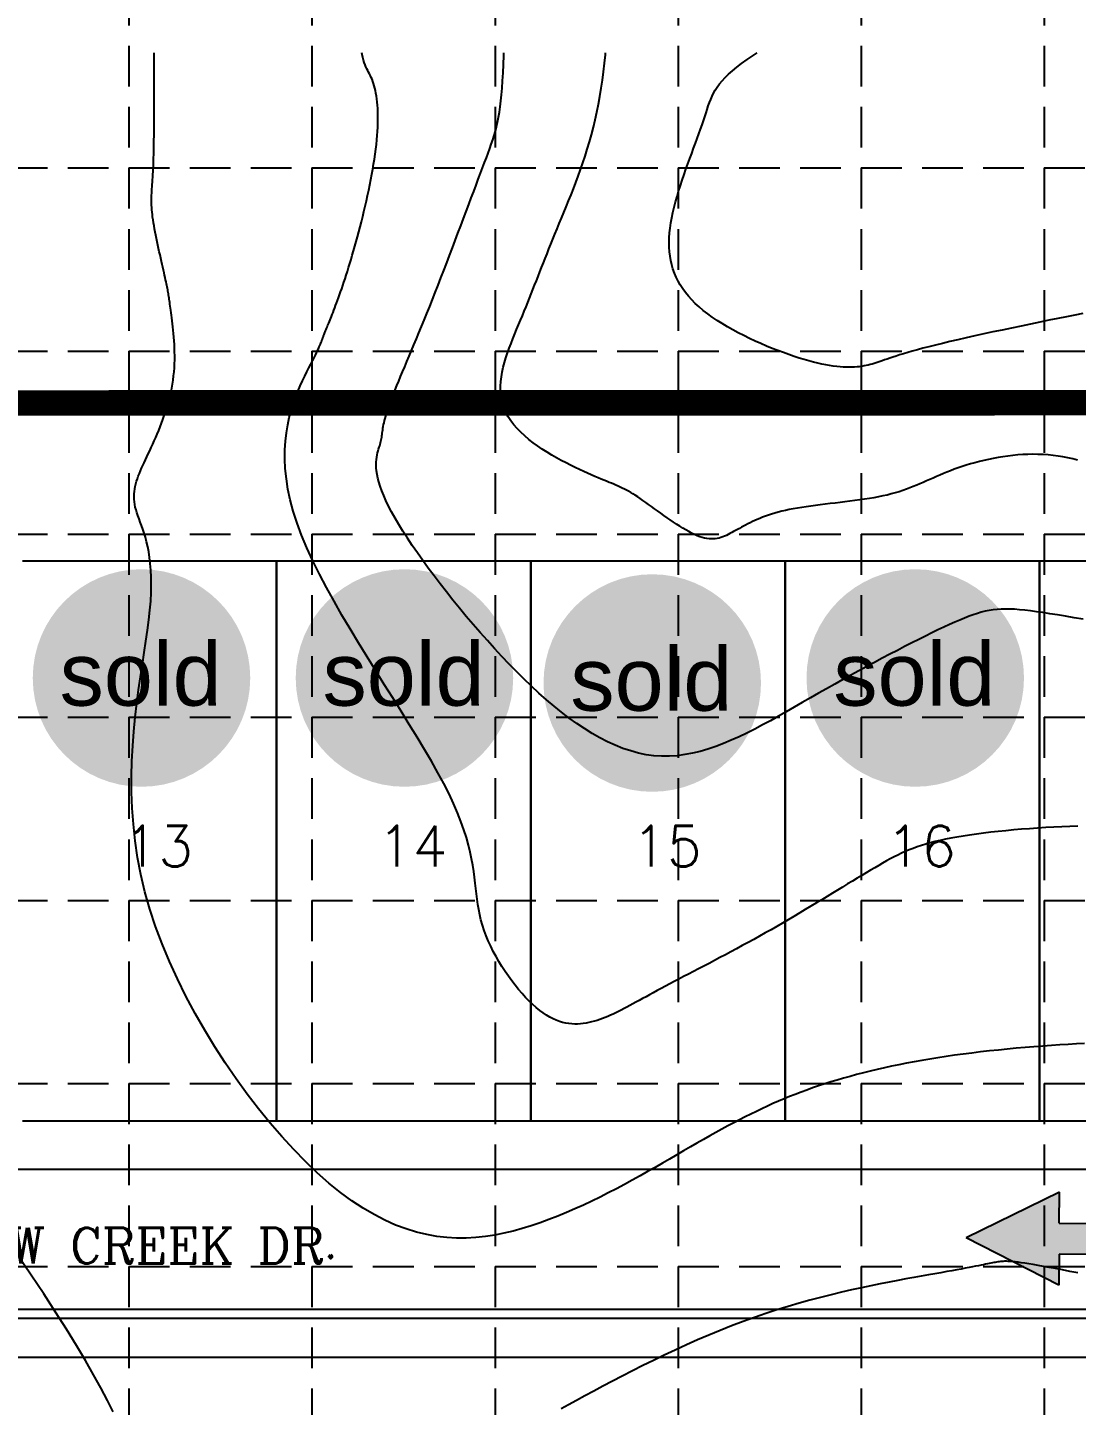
# Model space of a CAD drawing. Header units: inches. Extents: x -2116 to 192, y -2317 to -873.
# Drawn here: x -1197.8 to -991.5, y -1370.1 to -1099.2 of the extents above; entities that cross this region are included whole.
import ezdxf
from ezdxf.enums import TextEntityAlignment as Align

# ---------------------------------------------------------------- set-up
doc = ezdxf.new("R2010")
doc.units = ezdxf.units.IN
doc.header["$LTSCALE"] = 40
doc.header["$MEASUREMENT"] = 0
doc.linetypes.add('DAM', pattern=[0.5, 0.2, -0.1, 0.2])
doc.linetypes.add('DASHED', pattern=[0.75, 0.5, -0.25])
for name, color, linetype in [('1-BC', 7, 'Continuous'), ('1-DAM_TEXT', 7, 'DAM'), ('1-LOTS', 7, 'Continuous'), ('1-STM', 7, 'Continuous'), ('BASE', 7, 'Continuous'), ('grid', 9, 'Continuous'), ('limitsofdisturb', 1, 'DASHED'), ('TOPO100_CON', 9, 'Continuous'), ('TOPO100_ICON', 9, 'Continuous')]:
    doc.layers.add(name, color=color, linetype=linetype)
doc.styles.add('PAD_LABEL', font='romanc')
doc.styles.add('ryland', font='ARIAL.TTF', dxfattribs={"height": 25})
doc.styles.add('SEG_LABEL08', font='simplex1')

# ---------------------------------------------------------------- blocks, each defined once
blk = doc.blocks.new('TF')
for p, q in [((0.1612, 0.0201), (0.1612, 0.0601)), ((0.1612, 0.0601), (0.2812, 0.0001)), ((0.0012, -0.0199), (0.0012, 0.0201)), ((0.0012, 0.0201), (0.1612, 0.0201)), ((0.1612, -0.0599), (0.2812, 0.0001)), ((0.1612, -0.0199), (0.0012, -0.0199)), ((0.1612, -0.0199), (0.1612, -0.0599))]:
    blk.add_line(p, q)
for points in [[(0.1612, -0.0599), (0.1612, 0.0601), (0.2812, 0.0001), (0.1612, 0.0601)], [(0.0012, 0.0201), (0.0012, -0.0199), (0.1612, 0.0201), (0.1612, -0.0199)]]:
    blk.add_solid(points)
blk = doc.blocks.new('arrow')
at = {"xscale": 192.0000000000001, "yscale": 192, "zscale": 192, "rotation": 89.54514789520785}
blk.add_blockref('TF', (-0.41, -54), dxfattribs=at)
blk = doc.blocks.new('Sold')
h = blk.add_hatch(color=7)
h.paths.add_polyline_path([(38.78, 18.77, 1), (0.52, 18.77, 1)])
h.paths.add_polyline_path([(2.42, 10.89), (36.59, 10.89), (36.59, 27.86), (2.42, 27.86)], flags=24)
at = {"layer": 'BASE', "color": 7, "style": 'ryland'}
blk.add_text('sold', height=11.127, dxfattribs=at).set_placement((19.5, 13.9), align=Align.CENTER)

msp = doc.modelspace()

# ---------------------------------------------------------------- linework, layer by layer
at = {"layer": '1-BC', "linetype": 'Continuous'}
for p, q in [((-1437.73, -1323.62), (-949.32, -1323.62, 52922.14)), ((-1437.73, -1360.62), (-949.32, -1360.62, 52922.14))]:
    msp.add_line(p, q, dxfattribs=at)
at = {"layer": '1-LOTS', "linetype": 'Continuous'}
for p, q in [((-1148.82, -1204.12, 52913.45), (-1198.82, -1204.12, 53043.81)), ((-1148.82, -1204.12, 52913.45), (-1148.82, -1314.12)), ((-1098.82, -1204.12, 52754.21), (-1148.82, -1204.12, 52913.45)), ((-1148.82, -1314.12), (-1148.82, -1204.12, 52913.45)), ((-1048.82, -1204.12, 52728.06), (-1098.82, -1204.12, 52754.21)), ((-1098.82, -1204.12, 52754.21), (-1098.82, -1314.12)), ((-1098.82, -1314.12), (-1098.82, -1204.12, 52754.21)), ((-998.82, -1204.12, 52774.94), (-1048.82, -1204.12, 52728.06)), ((-1048.82, -1204.12, 52728.06), (-1048.82, -1314.12)), ((-1048.82, -1314.12), (-1048.82, -1204.12, 52728.06)), ((-998.82, -1204.12, 52774.94), (-998.82, -1314.12)), ((-938.82, -1204.12, 52739.06), (-998.82, -1204.12, 52774.94)), ((-998.82, -1314.12), (-998.82, -1204.12, 52774.94))]:
    msp.add_line(p, q, dxfattribs=at)
at = {"layer": '1-LOTS', "linetype": 'Continuous', "flags": 128}
for points in [[(-1198.82, -1314.12), (-1148.82, -1314.12)], [(-1148.82, -1314.12), (-1098.82, -1314.12)], [(-1098.82, -1314.12), (-1048.82, -1314.12)], [(-1048.82, -1314.12), (-998.82, -1314.12)], [(-998.82, -1314.12), (-948.82, -1314.12)]]:
    msp.add_lwpolyline(points, dxfattribs=at)
at = {"layer": '1-LOTS', "linetype": 'Continuous'}
for p in [(-1148.82, -1314.12), (-1098.82, -1314.12), (-1048.82, -1314.12), (-998.82, -1314.12)]:
    msp.add_point(p, dxfattribs=at)
at = {"layer": '1-STM', "linetype": 'Continuous', "elevation": 52873.08, "flags": 128}
for points in [[(-892.12, -1351.25), (-1303.46, -1351.25)], [(-893.75, -1353), (-1303.46, -1353)]]:
    msp.add_lwpolyline(points, dxfattribs=at)
at = {"layer": 'grid', "color": 8, "linetype": 'DASHED', "ltscale": 0.4}
for p, q in [((-1177.87, -910.78), (-1177.87, -2278.78)), ((-1141.87, -910.78), (-1141.87, -2278.78)), ((-1105.87, -910.78), (-1105.87, -2278.78)), ((-1069.87, -910.78), (-1069.87, -2278.78)), ((-1033.87, -910.78), (-1033.87, -2278.78)), ((-997.87, -910.78), (-997.87, -2278.78)), ((-2077.87, -1126.78), (154.13, -1126.78)), ((-2077.87, -1162.78), (154.13, -1162.78)), ((-2077.87, -1198.78), (154.13, -1198.78)), ((-2077.87, -1234.78), (154.13, -1234.78)), ((-2077.87, -1270.78), (154.13, -1270.78)), ((-2077.87, -1306.78), (154.13, -1306.78)), ((-2077.87, -1342.78), (154.13, -1342.78))]:
    msp.add_line(p, q, dxfattribs=at)
at = {"layer": 'limitsofdisturb', "color": 1, "const_width": 5}
msp.add_lwpolyline([(-1844.62, -1990.78), (-1844.62, -1280.09), (-1844.62, -1280.09), (-1844.26, -1173.04), (-752.01, -1172.92), (-752.01, -1001.61), (-658.88, -981.43), (-594.33, -1184.26), (-62.6, -1184.26), (-45.48, -2050.54), (-1679.47, -2050.54)], dxfattribs=at)
at = {"layer": 'TOPO100_CON', "color": 35, "linetype": 'Continuous'}
for points in [[(-991.27, -1256.22), (-992.83, -1256.26), (-994.4, -1256.32), (-995.98, -1256.39), (-997.57, -1256.48), (-999.16, -1256.58), (-1000.75, -1256.69), (-1002.32, -1256.81), (-1003.87, -1256.94), (-1005.41, -1257.08), (-1006.91, -1257.23), (-1008.39, -1257.4), (-1009.82, -1257.57), (-1011.21, -1257.75), (-1012.55, -1257.94), (-1013.83, -1258.13), (-1015.05, -1258.33), (-1016.21, -1258.54), (-1017.31, -1258.76), (-1018.35, -1258.99), (-1019.33, -1259.22), (-1020.27, -1259.47), (-1021.17, -1259.72), (-1022.03, -1259.99), (-1022.86, -1260.27), (-1023.66, -1260.56), (-1024.44, -1260.87), (-1025.2, -1261.19), (-1025.94, -1261.52), (-1026.68, -1261.87), (-1027.41, -1262.24), (-1028.15, -1262.63), (-1028.89, -1263.03), (-1029.65, -1263.45), (-1030.42, -1263.9), (-1031.21, -1264.36), (-1032.03, -1264.84), (-1032.87, -1265.35), (-1033.75, -1265.88), (-1034.65, -1266.42), (-1035.58, -1266.98), (-1036.53, -1267.56), (-1037.51, -1268.16), (-1038.51, -1268.76), (-1039.53, -1269.38), (-1040.56, -1270.01), (-1041.62, -1270.65), (-1042.68, -1271.29), (-1043.77, -1271.95), (-1044.86, -1272.6), (-1045.96, -1273.26), (-1047.08, -1273.92), (-1048.2, -1274.58), (-1049.32, -1275.23), (-1050.46, -1275.89), (-1051.59, -1276.54), (-1052.72, -1277.18), (-1053.86, -1277.82), (-1054.99, -1278.45), (-1056.12, -1279.07), (-1057.24, -1279.68), (-1058.36, -1280.28), (-1059.47, -1280.88), (-1060.56, -1281.46), (-1061.65, -1282.04), (-1062.72, -1282.6), (-1063.78, -1283.16), (-1064.82, -1283.7), (-1065.85, -1284.24), (-1066.85, -1284.76), (-1067.84, -1285.27), (-1068.8, -1285.77), (-1069.73, -1286.26), (-1070.64, -1286.74), (-1071.52, -1287.2), (-1072.38, -1287.66), (-1073.2, -1288.09), (-1073.99, -1288.52), (-1074.75, -1288.93), (-1075.48, -1289.33), (-1076.18, -1289.72), (-1076.86, -1290.09), (-1077.51, -1290.45), (-1078.15, -1290.8), (-1078.76, -1291.13), (-1079.36, -1291.45), (-1079.94, -1291.76), (-1080.5, -1292.06), (-1081.06, -1292.35), (-1081.6, -1292.62), (-1082.14, -1292.88), (-1082.67, -1293.13), (-1083.19, -1293.37), (-1083.71, -1293.59), (-1084.23, -1293.81), (-1084.75, -1294.01), (-1085.27, -1294.2), (-1085.8, -1294.38), (-1086.33, -1294.54), (-1086.87, -1294.69), (-1087.41, -1294.82), (-1087.96, -1294.93), (-1088.51, -1295.02), (-1089.07, -1295.08), (-1089.64, -1295.11), (-1090.21, -1295.11), (-1090.79, -1295.08), (-1091.38, -1295.01), (-1091.98, -1294.9), (-1092.58, -1294.76), (-1093.19, -1294.57), (-1093.82, -1294.33), (-1094.45, -1294.05), (-1095.09, -1293.72), (-1095.74, -1293.34), (-1096.41, -1292.9), (-1097.08, -1292.4), (-1097.76, -1291.85), (-1098.45, -1291.24), (-1099.15, -1290.58), (-1099.85, -1289.86), (-1100.54, -1289.11), (-1101.23, -1288.31), (-1101.92, -1287.47), (-1102.59, -1286.59), (-1103.25, -1285.69), (-1103.89, -1284.75), (-1104.51, -1283.79), (-1105.11, -1282.81), (-1105.67, -1281.82), (-1106.21, -1280.81), (-1106.72, -1279.78), (-1107.19, -1278.75), (-1107.62, -1277.72), (-1108.01, -1276.68), (-1108.35, -1275.65), (-1108.64, -1274.63), (-1108.88, -1273.61), (-1109.08, -1272.6), (-1109.25, -1271.58), (-1109.39, -1270.56), (-1109.51, -1269.52), (-1109.63, -1268.46), (-1109.76, -1267.37), (-1109.9, -1266.25), (-1110.06, -1265.09), (-1110.25, -1263.88), (-1110.48, -1262.61), (-1110.76, -1261.29), (-1111.1, -1259.9), (-1111.51, -1258.44), (-1112, -1256.91), (-1112.58, -1255.28), (-1113.25, -1253.57), (-1114.03, -1251.76), (-1114.92, -1249.84), (-1115.94, -1247.82), (-1117.09, -1245.68), (-1118.36, -1243.44), (-1119.73, -1241.1), (-1121.2, -1238.67), (-1122.73, -1236.17), (-1124.33, -1233.6), (-1125.98, -1230.98), (-1127.65, -1228.32), (-1129.34, -1225.62), (-1131.04, -1222.9), (-1132.71, -1220.16), (-1134.37, -1217.42), (-1135.97, -1214.69), (-1137.53, -1211.97), (-1139.01, -1209.28), (-1140.4, -1206.63), (-1141.69, -1204.02), (-1142.86, -1201.48), (-1143.91, -1199), (-1144.81, -1196.6), (-1145.55, -1194.28), (-1146.14, -1192.06), (-1146.59, -1189.92), (-1146.91, -1187.87), (-1147.11, -1185.9), (-1147.2, -1184.01), (-1147.19, -1182.21), (-1147.08, -1180.5), (-1146.9, -1178.86), (-1146.65, -1177.31), (-1146.34, -1175.84), (-1145.97, -1174.44), (-1145.57, -1173.13), (-1145.14, -1171.89), (-1144.68, -1170.73), (-1144.22, -1169.64), (-1143.75, -1168.63), (-1143.3, -1167.7), (-1142.86, -1166.84), (-1142.46, -1166.05), (-1142.09, -1165.33), (-1141.76, -1164.68), (-1141.46, -1164.1), (-1141.2, -1163.57), (-1140.97, -1163.1), (-1140.77, -1162.68), (-1140.59, -1162.31), (-1140.44, -1161.98), (-1140.31, -1161.7), (-1140.2, -1161.45), (-1140.1, -1161.23), (-1140.03, -1161.04), (-1139.96, -1160.87), (-1139.91, -1160.72), (-1139.86, -1160.59), (-1139.82, -1160.47), (-1139.78, -1160.36), (-1139.75, -1160.25), (-1139.71, -1160.14), (-1139.67, -1160.03), (-1139.63, -1159.91), (-1139.58, -1159.78), (-1139.53, -1159.64), (-1139.47, -1159.49), (-1139.41, -1159.33), (-1139.34, -1159.16), (-1139.26, -1158.98), (-1139.18, -1158.78), (-1139.1, -1158.57), (-1139, -1158.34), (-1138.91, -1158.11), (-1138.8, -1157.85), (-1138.69, -1157.58), (-1138.57, -1157.29), (-1138.45, -1156.99), (-1138.32, -1156.66), (-1138.18, -1156.32), (-1138.04, -1155.96), (-1137.89, -1155.57), (-1137.73, -1155.17), (-1137.57, -1154.75), (-1137.4, -1154.3), (-1137.22, -1153.83), (-1137.04, -1153.34), (-1136.85, -1152.83), (-1136.65, -1152.29), (-1136.45, -1151.73), (-1136.24, -1151.14), (-1136.03, -1150.54), (-1135.82, -1149.9), (-1135.59, -1149.25), (-1135.37, -1148.56), (-1135.14, -1147.86), (-1134.91, -1147.12), (-1134.67, -1146.37), (-1134.43, -1145.58), (-1134.18, -1144.77), (-1133.94, -1143.93), (-1133.69, -1143.07), (-1133.43, -1142.17), (-1133.18, -1141.25), (-1132.92, -1140.31), (-1132.67, -1139.34), (-1132.41, -1138.36), (-1132.16, -1137.35), (-1131.9, -1136.34), (-1131.66, -1135.31), (-1131.41, -1134.27), (-1131.18, -1133.23), (-1130.94, -1132.18), (-1130.72, -1131.14), (-1130.51, -1130.1), (-1130.3, -1129.06), (-1130.11, -1128.03), (-1129.92, -1127.01), (-1129.75, -1126.01), (-1129.59, -1125.02), (-1129.45, -1124.05), (-1129.32, -1123.1), (-1129.21, -1122.18), (-1129.12, -1121.28), (-1129.04, -1120.42), (-1128.98, -1119.58), (-1128.94, -1118.76), (-1128.91, -1117.98), (-1128.89, -1117.22), (-1128.89, -1116.48), (-1128.91, -1115.78), (-1128.94, -1115.1), (-1128.98, -1114.44), (-1129.04, -1113.82), (-1129.11, -1113.22), (-1129.19, -1112.64), (-1129.28, -1112.1), (-1129.38, -1111.57), (-1129.5, -1111.08), (-1129.62, -1110.61), (-1129.75, -1110.16), (-1129.9, -1109.75), (-1130.05, -1109.35), (-1130.21, -1108.99), (-1130.38, -1108.64), (-1130.55, -1108.3), (-1130.73, -1107.96), (-1130.91, -1107.62), (-1131.08, -1107.27), (-1131.26, -1106.9), (-1131.43, -1106.5), (-1131.59, -1106.07), (-1131.74, -1105.6), (-1131.89, -1105.08), (-1132.02, -1104.5), (-1132.09, -1104.14)], [(-990.24, -1215.52), (-991.99, -1215.21), (-993.67, -1214.92), (-995.25, -1214.66), (-996.74, -1214.42), (-998.12, -1214.21), (-999.4, -1214.02), (-1000.6, -1213.86), (-1001.71, -1213.73), (-1002.75, -1213.63), (-1003.72, -1213.55), (-1004.64, -1213.51), (-1005.51, -1213.5), (-1006.35, -1213.52), (-1007.15, -1213.57), (-1007.93, -1213.66), (-1008.7, -1213.78), (-1009.47, -1213.94), (-1010.24, -1214.13), (-1011.02, -1214.36), (-1011.83, -1214.63), (-1012.66, -1214.93), (-1013.54, -1215.28), (-1014.46, -1215.67), (-1015.44, -1216.09), (-1016.49, -1216.56), (-1017.59, -1217.07), (-1018.76, -1217.62), (-1019.98, -1218.21), (-1021.24, -1218.83), (-1022.56, -1219.48), (-1023.92, -1220.17), (-1025.32, -1220.88), (-1026.75, -1221.62), (-1028.22, -1222.38), (-1029.71, -1223.17), (-1031.23, -1223.98), (-1032.78, -1224.8), (-1034.33, -1225.65), (-1035.91, -1226.51), (-1037.49, -1227.38), (-1039.08, -1228.27), (-1040.68, -1229.16), (-1042.27, -1230.06), (-1043.86, -1230.97), (-1045.45, -1231.88), (-1047.02, -1232.79), (-1048.59, -1233.69), (-1050.15, -1234.58), (-1051.71, -1235.45), (-1053.26, -1236.29), (-1054.81, -1237.11), (-1056.35, -1237.89), (-1057.88, -1238.62), (-1059.42, -1239.31), (-1060.95, -1239.95), (-1062.47, -1240.53), (-1064, -1241.04), (-1065.52, -1241.48), (-1067.04, -1241.85), (-1068.56, -1242.13), (-1070.07, -1242.33), (-1071.59, -1242.44), (-1073.11, -1242.44), (-1074.63, -1242.34), (-1076.15, -1242.14), (-1077.67, -1241.83), (-1079.19, -1241.41), (-1080.71, -1240.9), (-1082.23, -1240.29), (-1083.74, -1239.6), (-1085.26, -1238.82), (-1086.77, -1237.96), (-1088.28, -1237.02), (-1089.79, -1236.01), (-1091.29, -1234.93), (-1092.78, -1233.79), (-1094.27, -1232.58), (-1095.76, -1231.32), (-1097.24, -1230.01), (-1098.71, -1228.65), (-1100.18, -1227.24), (-1101.64, -1225.8), (-1103.09, -1224.32), (-1104.53, -1222.81), (-1105.96, -1221.27), (-1107.38, -1219.71), (-1108.78, -1218.13), (-1110.16, -1216.54), (-1111.52, -1214.94), (-1112.86, -1213.34), (-1114.16, -1211.74), (-1115.43, -1210.14), (-1116.66, -1208.56), (-1117.85, -1206.99), (-1119, -1205.45), (-1120.1, -1203.93), (-1121.15, -1202.44), (-1122.15, -1200.98), (-1123.09, -1199.57), (-1123.97, -1198.2), (-1124.78, -1196.88), (-1125.52, -1195.61), (-1126.2, -1194.4), (-1126.8, -1193.26), (-1127.32, -1192.18), (-1127.77, -1191.18), (-1128.14, -1190.23), (-1128.46, -1189.34), (-1128.71, -1188.52), (-1128.91, -1187.74), (-1129.06, -1187.02), (-1129.16, -1186.35), (-1129.22, -1185.72), (-1129.24, -1185.14), (-1129.23, -1184.6), (-1129.2, -1184.09), (-1129.14, -1183.62), (-1129.06, -1183.19), (-1128.97, -1182.78), (-1128.87, -1182.4), (-1128.76, -1182.04), (-1128.65, -1181.7), (-1128.55, -1181.38), (-1128.46, -1181.08), (-1128.38, -1180.79), (-1128.31, -1180.51), (-1128.25, -1180.23), (-1128.2, -1179.96), (-1128.16, -1179.69), (-1128.12, -1179.42), (-1128.08, -1179.14), (-1128.04, -1178.86), (-1128, -1178.57), (-1127.96, -1178.26), (-1127.91, -1177.94), (-1127.85, -1177.6), (-1127.78, -1177.25), (-1127.7, -1176.86), (-1127.6, -1176.46), (-1127.49, -1176.02), (-1127.36, -1175.55), (-1127.21, -1175.05), (-1127.04, -1174.51), (-1126.85, -1173.93), (-1126.63, -1173.31), (-1126.38, -1172.64), (-1126.11, -1171.94), (-1125.82, -1171.19), (-1125.5, -1170.41), (-1125.17, -1169.58), (-1124.81, -1168.71), (-1124.43, -1167.8), (-1124.04, -1166.86), (-1123.62, -1165.87), (-1123.2, -1164.85), (-1122.75, -1163.79), (-1122.29, -1162.7), (-1121.81, -1161.56), (-1121.33, -1160.4), (-1120.83, -1159.19), (-1120.32, -1157.95), (-1119.79, -1156.68), (-1119.26, -1155.37), (-1118.72, -1154.03), (-1118.18, -1152.65), (-1117.62, -1151.25), (-1117.06, -1149.82), (-1116.5, -1148.38), (-1115.94, -1146.92), (-1115.38, -1145.45), (-1114.82, -1143.98), (-1114.26, -1142.51), (-1113.7, -1141.05), (-1113.16, -1139.6), (-1112.61, -1138.16), (-1112.08, -1136.74), (-1111.56, -1135.35), (-1111.05, -1133.99), (-1110.55, -1132.66), (-1110.07, -1131.38), (-1109.6, -1130.14), (-1109.16, -1128.95), (-1108.73, -1127.81), (-1108.32, -1126.74), (-1107.93, -1125.72), (-1107.57, -1124.77), (-1107.22, -1123.85), (-1106.9, -1122.97), (-1106.6, -1122.11), (-1106.32, -1121.26), (-1106.05, -1120.41), (-1105.81, -1119.55), (-1105.58, -1118.67), (-1105.37, -1117.76), (-1105.18, -1116.81), (-1105.01, -1115.81), (-1104.85, -1114.75), (-1104.71, -1113.61), (-1104.58, -1112.38), (-1104.46, -1111.07), (-1104.37, -1109.64), (-1104.28, -1108.1), (-1104.21, -1106.44), (-1104.15, -1104.64), (-1104.14, -1104.14)], [(-991.32, -1184.22), (-992.26, -1183.98), (-993.22, -1183.77), (-994.18, -1183.58), (-995.16, -1183.42), (-996.14, -1183.29), (-997.12, -1183.19), (-998.11, -1183.12), (-999.11, -1183.09), (-1000.1, -1183.08), (-1001.1, -1183.1), (-1002.09, -1183.14), (-1003.07, -1183.21), (-1004.06, -1183.3), (-1005.03, -1183.42), (-1006, -1183.55), (-1006.95, -1183.71), (-1007.89, -1183.88), (-1008.82, -1184.07), (-1009.73, -1184.28), (-1010.63, -1184.49), (-1011.51, -1184.73), (-1012.36, -1184.97), (-1013.2, -1185.22), (-1014.01, -1185.48), (-1014.79, -1185.75), (-1015.55, -1186.03), (-1016.29, -1186.31), (-1017, -1186.59), (-1017.69, -1186.88), (-1018.37, -1187.17), (-1019.04, -1187.46), (-1019.7, -1187.75), (-1020.35, -1188.04), (-1021, -1188.32), (-1021.65, -1188.61), (-1022.3, -1188.89), (-1022.95, -1189.17), (-1023.62, -1189.44), (-1024.29, -1189.7), (-1024.98, -1189.96), (-1025.69, -1190.2), (-1026.42, -1190.44), (-1027.17, -1190.67), (-1027.95, -1190.88), (-1028.75, -1191.08), (-1029.59, -1191.27), (-1030.46, -1191.45), (-1031.35, -1191.61), (-1032.26, -1191.77), (-1033.2, -1191.92), (-1034.14, -1192.05), (-1035.11, -1192.19), (-1036.08, -1192.31), (-1037.05, -1192.43), (-1038.03, -1192.55), (-1039.01, -1192.67), (-1039.98, -1192.78), (-1040.95, -1192.9), (-1041.9, -1193.01), (-1042.84, -1193.13), (-1043.77, -1193.25), (-1044.67, -1193.38), (-1045.55, -1193.51), (-1046.4, -1193.65), (-1047.22, -1193.8), (-1048.01, -1193.95), (-1048.76, -1194.12), (-1049.49, -1194.29), (-1050.18, -1194.47), (-1050.84, -1194.66), (-1051.48, -1194.85), (-1052.09, -1195.05), (-1052.68, -1195.25), (-1053.24, -1195.46), (-1053.78, -1195.67), (-1054.3, -1195.89), (-1054.79, -1196.1), (-1055.27, -1196.32), (-1055.73, -1196.54), (-1056.18, -1196.76), (-1056.61, -1196.98), (-1057.03, -1197.2), (-1057.43, -1197.42), (-1057.82, -1197.64), (-1058.21, -1197.86), (-1058.58, -1198.07), (-1058.95, -1198.27), (-1059.31, -1198.48), (-1059.67, -1198.67), (-1060.02, -1198.85), (-1060.38, -1199.02), (-1060.73, -1199.17), (-1061.09, -1199.31), (-1061.45, -1199.43), (-1061.82, -1199.54), (-1062.19, -1199.62), (-1062.58, -1199.68), (-1062.97, -1199.71), (-1063.37, -1199.71), (-1063.79, -1199.69), (-1064.22, -1199.64), (-1064.67, -1199.55), (-1065.14, -1199.43), (-1065.62, -1199.28), (-1066.13, -1199.08), (-1066.66, -1198.85), (-1067.21, -1198.58), (-1067.77, -1198.28), (-1068.36, -1197.95), (-1068.95, -1197.6), (-1069.56, -1197.22), (-1070.17, -1196.82), (-1070.79, -1196.41), (-1071.41, -1195.98), (-1072.04, -1195.54), (-1072.66, -1195.1), (-1073.28, -1194.66), (-1073.89, -1194.22), (-1074.5, -1193.78), (-1075.09, -1193.35), (-1075.67, -1192.93), (-1076.23, -1192.53), (-1076.78, -1192.15), (-1077.3, -1191.78), (-1077.81, -1191.45), (-1078.29, -1191.14), (-1078.74, -1190.85), (-1079.18, -1190.59), (-1079.61, -1190.35), (-1080.02, -1190.13), (-1080.43, -1189.91), (-1080.84, -1189.71), (-1081.25, -1189.52), (-1081.66, -1189.34), (-1082.09, -1189.15), (-1082.52, -1188.97), (-1082.97, -1188.78), (-1083.45, -1188.59), (-1083.95, -1188.38), (-1084.47, -1188.17), (-1085.03, -1187.94), (-1085.62, -1187.69), (-1086.26, -1187.42), (-1086.94, -1187.12), (-1087.66, -1186.8), (-1088.44, -1186.45), (-1089.25, -1186.07), (-1090.11, -1185.67), (-1091, -1185.23), (-1091.91, -1184.77), (-1092.84, -1184.28), (-1093.77, -1183.76), (-1094.72, -1183.22), (-1095.65, -1182.65), (-1096.58, -1182.06), (-1097.49, -1181.44), (-1098.37, -1180.8), (-1099.23, -1180.14), (-1100.04, -1179.45), (-1100.81, -1178.74), (-1101.53, -1178.01), (-1102.19, -1177.26), (-1102.78, -1176.49), (-1103.31, -1175.69), (-1103.75, -1174.88), (-1104.11, -1174.05), (-1104.38, -1173.2), (-1104.58, -1172.33), (-1104.71, -1171.45), (-1104.77, -1170.56), (-1104.77, -1169.66), (-1104.71, -1168.75), (-1104.6, -1167.82), (-1104.44, -1166.9), (-1104.24, -1165.96), (-1103.99, -1165.03), (-1103.72, -1164.09), (-1103.41, -1163.15), (-1103.08, -1162.21), (-1102.73, -1161.28), (-1102.37, -1160.35), (-1102, -1159.42), (-1101.62, -1158.51), (-1101.24, -1157.6), (-1100.86, -1156.7), (-1100.5, -1155.82), (-1100.14, -1154.95), (-1099.78, -1154.08), (-1099.44, -1153.22), (-1099.1, -1152.37), (-1098.76, -1151.51), (-1098.42, -1150.66), (-1098.08, -1149.81), (-1097.74, -1148.95), (-1097.4, -1148.09), (-1097.06, -1147.22), (-1096.72, -1146.35), (-1096.37, -1145.46), (-1096.01, -1144.56), (-1095.65, -1143.64), (-1095.27, -1142.71), (-1094.89, -1141.76), (-1094.49, -1140.79), (-1094.09, -1139.79), (-1093.67, -1138.77), (-1093.24, -1137.73), (-1092.79, -1136.65), (-1092.33, -1135.55), (-1091.87, -1134.43), (-1091.4, -1133.27), (-1090.93, -1132.09), (-1090.45, -1130.89), (-1089.98, -1129.65), (-1089.51, -1128.39), (-1089.05, -1127.1), (-1088.59, -1125.79), (-1088.15, -1124.44), (-1087.72, -1123.07), (-1087.3, -1121.67), (-1086.9, -1120.25), (-1086.52, -1118.79), (-1086.15, -1117.31), (-1085.82, -1115.8), (-1085.51, -1114.26), (-1085.23, -1112.7), (-1084.97, -1111.1), (-1084.75, -1109.49), (-1084.54, -1107.85), (-1084.35, -1106.2), (-1084.16, -1104.53), (-1084.12, -1104.14)], [(-990.27, -1155.39), (-991.84, -1155.7), (-993.49, -1156.03), (-995.2, -1156.37), (-996.96, -1156.73), (-998.76, -1157.1), (-1000.59, -1157.48), (-1002.43, -1157.86), (-1004.28, -1158.25), (-1006.13, -1158.64), (-1007.95, -1159.03), (-1009.75, -1159.42), (-1011.5, -1159.81), (-1013.21, -1160.19), (-1014.85, -1160.56), (-1016.42, -1160.92), (-1017.9, -1161.27), (-1019.28, -1161.61), (-1020.56, -1161.93), (-1021.74, -1162.24), (-1022.82, -1162.53), (-1023.81, -1162.8), (-1024.72, -1163.06), (-1025.55, -1163.31), (-1026.31, -1163.54), (-1027, -1163.76), (-1027.64, -1163.97), (-1028.22, -1164.16), (-1028.76, -1164.34), (-1029.25, -1164.52), (-1029.71, -1164.68), (-1030.14, -1164.83), (-1030.55, -1164.97), (-1030.95, -1165.1), (-1031.33, -1165.22), (-1031.71, -1165.34), (-1032.09, -1165.44), (-1032.48, -1165.54), (-1032.88, -1165.63), (-1033.3, -1165.71), (-1033.74, -1165.79), (-1034.2, -1165.85), (-1034.67, -1165.9), (-1035.17, -1165.94), (-1035.69, -1165.96), (-1036.23, -1165.97), (-1036.8, -1165.96), (-1037.4, -1165.93), (-1038.02, -1165.89), (-1038.67, -1165.82), (-1039.35, -1165.74), (-1040.07, -1165.63), (-1040.81, -1165.5), (-1041.59, -1165.34), (-1042.41, -1165.16), (-1043.26, -1164.95), (-1044.15, -1164.72), (-1045.09, -1164.45), (-1046.06, -1164.15), (-1047.06, -1163.83), (-1048.1, -1163.47), (-1049.17, -1163.09), (-1050.25, -1162.69), (-1051.35, -1162.25), (-1052.47, -1161.8), (-1053.58, -1161.32), (-1054.71, -1160.81), (-1055.82, -1160.29), (-1056.93, -1159.75), (-1058.03, -1159.18), (-1059.11, -1158.6), (-1060.16, -1158), (-1061.19, -1157.39), (-1062.18, -1156.76), (-1063.14, -1156.11), (-1064.05, -1155.46), (-1064.92, -1154.79), (-1065.73, -1154.11), (-1066.49, -1153.42), (-1067.19, -1152.71), (-1067.84, -1152), (-1068.43, -1151.28), (-1068.96, -1150.54), (-1069.45, -1149.79), (-1069.88, -1149.02), (-1070.26, -1148.24), (-1070.6, -1147.45), (-1070.88, -1146.64), (-1071.12, -1145.82), (-1071.31, -1144.98), (-1071.46, -1144.12), (-1071.56, -1143.25), (-1071.62, -1142.35), (-1071.63, -1141.44), (-1071.61, -1140.51), (-1071.54, -1139.56), (-1071.44, -1138.59), (-1071.29, -1137.6), (-1071.11, -1136.58), (-1070.9, -1135.55), (-1070.65, -1134.5), (-1070.38, -1133.45), (-1070.08, -1132.38), (-1069.76, -1131.31), (-1069.42, -1130.23), (-1069.07, -1129.16), (-1068.7, -1128.09), (-1068.33, -1127.02), (-1067.95, -1125.97), (-1067.57, -1124.93), (-1067.2, -1123.91), (-1066.82, -1122.9), (-1066.46, -1121.93), (-1066.1, -1120.97), (-1065.76, -1120.05), (-1065.44, -1119.16), (-1065.14, -1118.3), (-1064.86, -1117.49), (-1064.61, -1116.71), (-1064.37, -1115.97), (-1064.15, -1115.27), (-1063.93, -1114.59), (-1063.7, -1113.94), (-1063.46, -1113.31), (-1063.19, -1112.69), (-1062.89, -1112.08), (-1062.55, -1111.47), (-1062.17, -1110.87), (-1061.72, -1110.25), (-1061.21, -1109.63), (-1060.63, -1109), (-1059.96, -1108.35), (-1059.2, -1107.67), (-1058.35, -1106.97), (-1057.38, -1106.23), (-1056.3, -1105.46), (-1055.09, -1104.64), (-1054.33, -1104.14)], [(-1180.94, -1371.33), (-1182.1, -1369.08), (-1183.39, -1366.65), (-1184.84, -1364.05), (-1186.44, -1361.26), (-1188.21, -1358.28), (-1190.17, -1355.1), (-1192.31, -1351.72), (-1194.63, -1348.17), (-1197.11, -1344.45), (-1199.71, -1340.6)], [(-991.26, -1344.04), (-992.81, -1343.73), (-994.28, -1343.44), (-995.64, -1343.18), (-996.9, -1342.95), (-998.04, -1342.74), (-999.09, -1342.55), (-1000.04, -1342.39), (-1000.9, -1342.24), (-1001.68, -1342.12), (-1002.38, -1342.02), (-1003.02, -1341.93), (-1003.58, -1341.86), (-1004.09, -1341.81), (-1004.54, -1341.77), (-1004.95, -1341.75), (-1005.32, -1341.74), (-1005.65, -1341.74), (-1005.95, -1341.75), (-1006.23, -1341.77), (-1006.49, -1341.79), (-1006.74, -1341.83), (-1006.99, -1341.86), (-1007.24, -1341.91), (-1007.49, -1341.95), (-1007.76, -1342), (-1008.04, -1342.06), (-1008.34, -1342.12), (-1008.67, -1342.18), (-1009.02, -1342.26), (-1009.41, -1342.33), (-1009.83, -1342.42), (-1010.3, -1342.51), (-1010.81, -1342.61), (-1011.37, -1342.72), (-1011.99, -1342.84), (-1012.66, -1342.97), (-1013.4, -1343.11), (-1014.2, -1343.26), (-1015.07, -1343.42), (-1016.02, -1343.59), (-1017.05, -1343.78), (-1018.17, -1343.98), (-1019.37, -1344.19), (-1020.66, -1344.42), (-1022.04, -1344.66), (-1023.51, -1344.92), (-1025.06, -1345.2), (-1026.68, -1345.5), (-1028.37, -1345.83), (-1030.13, -1346.17), (-1031.95, -1346.54), (-1033.83, -1346.94), (-1035.76, -1347.37), (-1037.74, -1347.83), (-1039.77, -1348.32), (-1041.84, -1348.84), (-1043.94, -1349.4), (-1046.08, -1350), (-1048.24, -1350.63), (-1050.43, -1351.31), (-1052.64, -1352.02), (-1054.86, -1352.78), (-1057.1, -1353.59), (-1059.34, -1354.43), (-1061.58, -1355.32), (-1063.81, -1356.25), (-1066.04, -1357.21), (-1068.25, -1358.19), (-1070.43, -1359.19), (-1072.59, -1360.2), (-1074.72, -1361.23), (-1076.8, -1362.25), (-1078.84, -1363.28), (-1080.84, -1364.3), (-1082.77, -1365.3), (-1084.64, -1366.29), (-1086.45, -1367.25), (-1088.18, -1368.19), (-1089.83, -1369.09), (-1091.4, -1369.95), (-1092.88, -1370.77)]]:
    msp.add_lwpolyline(points, dxfattribs=at)
at = {"layer": 'TOPO100_ICON', "color": 35, "linetype": 'Continuous'}
msp.add_lwpolyline([(-989.98, -1298.93), (-991.54, -1299.01), (-993.15, -1299.1), (-994.79, -1299.2), (-996.47, -1299.31), (-998.17, -1299.43), (-999.89, -1299.57), (-1001.63, -1299.71), (-1003.38, -1299.86), (-1005.13, -1300.03), (-1006.89, -1300.21), (-1008.64, -1300.39), (-1010.38, -1300.59), (-1012.11, -1300.79), (-1013.81, -1301.01), (-1015.49, -1301.24), (-1017.14, -1301.47), (-1018.76, -1301.72), (-1020.35, -1301.97), (-1021.92, -1302.24), (-1023.45, -1302.51), (-1024.95, -1302.79), (-1026.43, -1303.09), (-1027.88, -1303.39), (-1029.31, -1303.7), (-1030.71, -1304.02), (-1032.08, -1304.34), (-1033.43, -1304.68), (-1034.76, -1305.02), (-1036.06, -1305.38), (-1037.34, -1305.74), (-1038.59, -1306.11), (-1039.83, -1306.48), (-1041.04, -1306.87), (-1042.24, -1307.26), (-1043.41, -1307.67), (-1044.56, -1308.07), (-1045.7, -1308.49), (-1046.82, -1308.92), (-1047.93, -1309.36), (-1049.03, -1309.81), (-1050.13, -1310.27), (-1051.21, -1310.74), (-1052.3, -1311.23), (-1053.39, -1311.74), (-1054.48, -1312.26), (-1055.58, -1312.79), (-1056.69, -1313.34), (-1057.81, -1313.92), (-1058.94, -1314.51), (-1060.09, -1315.12), (-1061.25, -1315.75), (-1062.44, -1316.41), (-1063.65, -1317.08), (-1064.89, -1317.78), (-1066.16, -1318.51), (-1067.46, -1319.26), (-1068.79, -1320.03), (-1070.15, -1320.83), (-1071.54, -1321.63), (-1072.95, -1322.46), (-1074.4, -1323.29), (-1075.87, -1324.12), (-1077.36, -1324.96), (-1078.88, -1325.81), (-1080.43, -1326.64), (-1082, -1327.48), (-1083.59, -1328.3), (-1085.2, -1329.11), (-1086.83, -1329.9), (-1088.48, -1330.68), (-1090.15, -1331.43), (-1091.84, -1332.16), (-1093.55, -1332.86), (-1095.27, -1333.53), (-1097.01, -1334.16), (-1098.76, -1334.75), (-1100.52, -1335.3), (-1102.31, -1335.8), (-1104.11, -1336.23), (-1105.93, -1336.59), (-1107.77, -1336.88), (-1109.63, -1337.08), (-1111.52, -1337.18), (-1113.42, -1337.18), (-1115.36, -1337.08), (-1117.31, -1336.85), (-1119.3, -1336.5), (-1121.31, -1336.02), (-1123.35, -1335.39), (-1125.42, -1334.61), (-1127.52, -1333.68), (-1129.66, -1332.57), (-1131.83, -1331.3), (-1134.03, -1329.84), (-1136.27, -1328.19), (-1138.54, -1326.35), (-1140.84, -1324.32), (-1143.15, -1322.11), (-1145.47, -1319.74), (-1147.79, -1317.22), (-1150.09, -1314.56), (-1152.36, -1311.77), (-1154.6, -1308.87), (-1156.78, -1305.86), (-1158.91, -1302.75), (-1160.98, -1299.56), (-1162.96, -1296.3), (-1164.85, -1292.99), (-1166.65, -1289.62), (-1168.33, -1286.22), (-1169.89, -1282.79), (-1171.32, -1279.35), (-1172.61, -1275.91), (-1173.74, -1272.48), (-1174.71, -1269.08), (-1175.52, -1265.7), (-1176.16, -1262.36), (-1176.65, -1259.07), (-1177, -1255.82), (-1177.23, -1252.62), (-1177.34, -1249.48), (-1177.35, -1246.39), (-1177.27, -1243.38), (-1177.12, -1240.42), (-1176.9, -1237.55), (-1176.62, -1234.74), (-1176.31, -1232.02), (-1175.96, -1229.39), (-1175.6, -1226.85), (-1175.23, -1224.4), (-1174.87, -1222.05), (-1174.53, -1219.8), (-1174.22, -1217.66), (-1173.95, -1215.63), (-1173.74, -1213.71), (-1173.59, -1211.92), (-1173.5, -1210.24), (-1173.47, -1208.67), (-1173.49, -1207.21), (-1173.55, -1205.84), (-1173.66, -1204.57), (-1173.8, -1203.38), (-1173.97, -1202.28), (-1174.17, -1201.25), (-1174.39, -1200.29), (-1174.63, -1199.4), (-1174.88, -1198.57), (-1175.13, -1197.8), (-1175.38, -1197.07), (-1175.63, -1196.39), (-1175.86, -1195.75), (-1176.09, -1195.14), (-1176.29, -1194.55), (-1176.46, -1193.99), (-1176.61, -1193.45), (-1176.72, -1192.92), (-1176.8, -1192.39), (-1176.84, -1191.88), (-1176.86, -1191.37), (-1176.84, -1190.87), (-1176.79, -1190.37), (-1176.72, -1189.87), (-1176.63, -1189.38), (-1176.51, -1188.88), (-1176.37, -1188.39), (-1176.2, -1187.89), (-1176.02, -1187.38), (-1175.82, -1186.87), (-1175.61, -1186.35), (-1175.38, -1185.82), (-1175.13, -1185.29), (-1174.88, -1184.74), (-1174.61, -1184.17), (-1174.34, -1183.59), (-1174.06, -1183), (-1173.77, -1182.39), (-1173.48, -1181.76), (-1173.19, -1181.11), (-1172.89, -1180.45), (-1172.6, -1179.78), (-1172.3, -1179.09), (-1172.01, -1178.39), (-1171.73, -1177.68), (-1171.45, -1176.95), (-1171.18, -1176.22), (-1170.91, -1175.47), (-1170.66, -1174.72), (-1170.42, -1173.96), (-1170.19, -1173.19), (-1169.97, -1172.42), (-1169.77, -1171.64), (-1169.59, -1170.85), (-1169.43, -1170.06), (-1169.29, -1169.27), (-1169.16, -1168.47), (-1169.07, -1167.67), (-1168.99, -1166.88), (-1168.93, -1166.08), (-1168.89, -1165.29), (-1168.87, -1164.51), (-1168.87, -1163.73), (-1168.88, -1162.96), (-1168.9, -1162.21), (-1168.93, -1161.47), (-1168.98, -1160.74), (-1169.03, -1160.03), (-1169.09, -1159.34), (-1169.15, -1158.68), (-1169.22, -1158.03), (-1169.3, -1157.41), (-1169.37, -1156.82), (-1169.44, -1156.26), (-1169.51, -1155.73), (-1169.58, -1155.23), (-1169.65, -1154.77), (-1169.71, -1154.34), (-1169.76, -1153.95), (-1169.81, -1153.58), (-1169.85, -1153.25), (-1169.9, -1152.93), (-1169.94, -1152.63), (-1169.98, -1152.35), (-1170.02, -1152.08), (-1170.06, -1151.81), (-1170.1, -1151.55), (-1170.14, -1151.29), (-1170.19, -1151.03), (-1170.24, -1150.76), (-1170.29, -1150.48), (-1170.35, -1150.18), (-1170.41, -1149.86), (-1170.48, -1149.53), (-1170.56, -1149.16), (-1170.65, -1148.77), (-1170.74, -1148.34), (-1170.85, -1147.88), (-1170.96, -1147.39), (-1171.08, -1146.86), (-1171.21, -1146.31), (-1171.34, -1145.73), (-1171.47, -1145.14), (-1171.61, -1144.52), (-1171.75, -1143.89), (-1171.9, -1143.25), (-1172.04, -1142.61), (-1172.18, -1141.96), (-1172.32, -1141.31), (-1172.45, -1140.66), (-1172.58, -1140.02), (-1172.7, -1139.38), (-1172.82, -1138.76), (-1172.93, -1138.15), (-1173.03, -1137.57), (-1173.12, -1137), (-1173.2, -1136.46), (-1173.26, -1135.95), (-1173.32, -1135.46), (-1173.36, -1135), (-1173.39, -1134.55), (-1173.41, -1134.12), (-1173.43, -1133.71), (-1173.43, -1133.3), (-1173.43, -1132.9), (-1173.42, -1132.51), (-1173.41, -1132.11), (-1173.39, -1131.71), (-1173.37, -1131.31), (-1173.34, -1130.9), (-1173.31, -1130.47), (-1173.28, -1130.03), (-1173.25, -1129.57), (-1173.21, -1129.09), (-1173.18, -1128.59), (-1173.15, -1128.06), (-1173.12, -1127.5), (-1173.09, -1126.9), (-1173.06, -1126.27), (-1173.04, -1125.59), (-1173.01, -1124.87), (-1172.99, -1124.09), (-1172.98, -1123.26), (-1172.96, -1122.36), (-1172.95, -1121.4), (-1172.93, -1120.37), (-1172.92, -1119.27), (-1172.92, -1118.08), (-1172.91, -1116.81), (-1172.9, -1115.46), (-1172.9, -1114.01), (-1172.9, -1112.46), (-1172.9, -1110.81), (-1172.9, -1109.06), (-1172.9, -1107.19), (-1172.9, -1105.21), (-1172.91, -1104.14)], dxfattribs=at)

# ---------------------------------------------------------------- block references
at = {"color": 200, "xscale": 1.117884993374901, "yscale": 1.117884993374901, "zscale": 1.117884993374901}
for p in [(-1197.36, -1248.04), (-1145.65, -1248.04), (-1096.92, -1249.03), (-1045.2, -1248.04)]:
    msp.add_blockref('Sold', p, dxfattribs=at)
at = {"color": 200, "xscale": 0.793967887526378, "yscale": 0.793967887526378, "zscale": 0.793967887526378, "rotation": 90}
msp.add_blockref('arrow', (-1013.24, -1337.15), dxfattribs=at)

# ---------------------------------------------------------------- texts
at = {"layer": '1-DAM_TEXT', "linetype": 'Continuous', "style": 'SEG_LABEL08'}
for s, p in [('13', (-1172.09, -1260.11)), ('14', (-1122.09, -1260.11)), ('15', (-1072.09, -1260.11)), ('16', (-1022.09, -1260.11))]:
    msp.add_text(s, height=8, dxfattribs=at).set_placement(p, align=Align.MIDDLE_CENTER)
at = {"layer": '1-DAM_TEXT', "linetype": 'Continuous', "style": 'PAD_LABEL'}
msp.add_text('SHADOW CREEK DR.', height=7, rotation=0, dxfattribs=at).set_placement((-1185.45, -1342.15), align=Align.CENTER)

doc.saveas('drawing.dxf')
